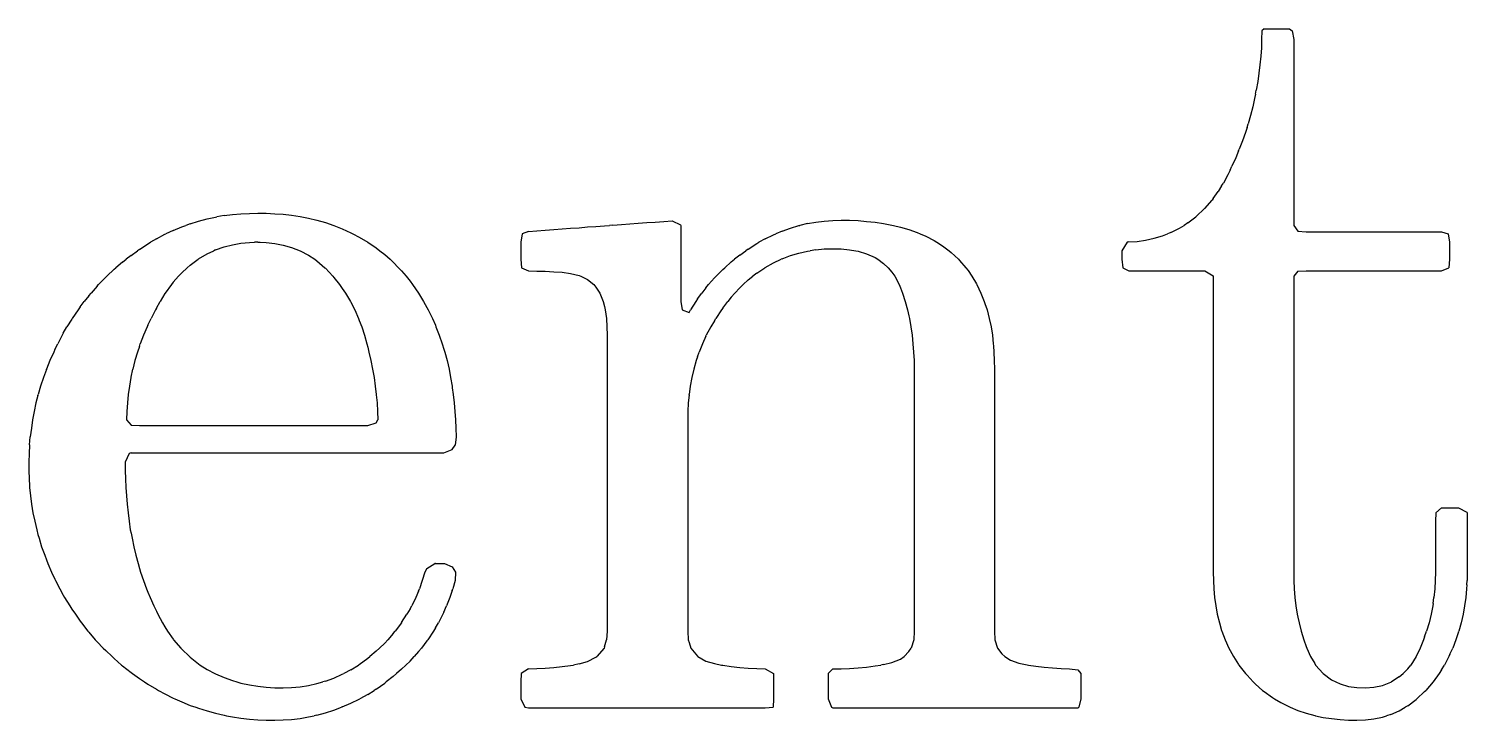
# Model space of a CAD drawing. Extents: x -25.2 to 25.2, y -3.9 to 3.9.
# Drawn here: x -12.79 to 1.52, y -3.93 to 2.94 of the extents above; entities that cross this region are included whole.
import ezdxf

# ---------------------------------------------------------------- set-up
doc = ezdxf.new("R2010")
doc.units = 0
doc.layers.add('Lines', color=7, linetype='Continuous')

msp = doc.modelspace()

# ---------------------------------------------------------------- linework, layer by layer
at = {"layer": 'Lines'}
for p, q in [((-0.526, 2.923), (-0.528, 2.839)), ((-0.504, 2.945), (-0.526, 2.923)), ((-0.504, 2.945), (-0.42, 2.945)), ((-0.42, 2.945), (-0.336, 2.945)), ((-0.336, 2.945), (-0.252, 2.945)), ((-0.252, 2.945), (-0.223, 2.923)), ((-0.223, 2.923), (-0.209, 2.839)), ((-0.53, 2.755), (-0.537, 2.671)), ((-0.528, 2.839), (-0.53, 2.755)), ((-0.209, 2.839), (-0.209, 2.755)), ((-0.209, 2.755), (-0.209, 2.671)), ((-0.544, 2.587), (-0.554, 2.503)), ((-0.537, 2.671), (-0.544, 2.587)), ((-0.209, 2.671), (-0.209, 2.587)), ((-0.209, 2.587), (-0.209, 2.503)), ((-0.554, 2.503), (-0.566, 2.419)), ((-0.209, 2.503), (-0.209, 2.419)), ((-0.588, 2.295), (-0.597, 2.251)), ((-0.588, 2.295), (-0.581, 2.335)), ((-0.566, 2.419), (-0.581, 2.335)), ((-0.209, 2.419), (-0.209, 2.335)), ((-0.209, 2.335), (-0.209, 2.251)), ((-0.616, 2.167), (-0.638, 2.083)), ((-0.597, 2.251), (-0.616, 2.167)), ((-0.209, 2.251), (-0.209, 2.167)), ((-0.209, 2.167), (-0.209, 2.083)), ((-0.638, 2.083), (-0.661, 1.998)), ((-0.209, 2.083), (-0.209, 1.998)), ((-0.689, 1.914), (-0.717, 1.83)), ((-0.673, 1.964), (-0.689, 1.914)), ((-0.673, 1.964), (-0.661, 1.998)), ((-0.209, 1.998), (-0.209, 1.914)), ((-0.209, 1.914), (-0.209, 1.83)), ((-0.757, 1.73), (-0.784, 1.662)), ((-0.757, 1.73), (-0.75, 1.746)), ((-0.717, 1.83), (-0.75, 1.746)), ((-0.209, 1.83), (-0.209, 1.746)), ((-0.209, 1.746), (-0.209, 1.662)), ((-0.841, 1.54), (-0.823, 1.578)), ((-0.784, 1.662), (-0.823, 1.578)), ((-0.209, 1.662), (-0.209, 1.578)), ((-0.209, 1.578), (-0.209, 1.494)), ((-0.862, 1.494), (-0.908, 1.41)), ((-0.841, 1.54), (-0.862, 1.494)), ((-0.209, 1.494), (-0.209, 1.41)), ((-1.009, 1.258), (-0.96, 1.326)), ((-0.925, 1.382), (-0.96, 1.326)), ((-0.925, 1.382), (-0.908, 1.41)), ((-0.209, 1.41), (-0.209, 1.326)), ((-0.209, 1.326), (-0.209, 1.242)), ((-1.177, 1.079), (-1.094, 1.158)), ((-1.093, 1.159), (-1.094, 1.158)), ((-1.093, 1.159), (-1.021, 1.242)), ((-1.009, 1.258), (-1.021, 1.242)), ((-0.209, 1.242), (-0.209, 1.158)), ((-0.209, 1.158), (-0.209, 1.074)), ((-11.181, 1.004), (-11.223, 0.99)), ((-11.181, 1.004), (-11.097, 1.032)), ((-11.097, 1.032), (-11.013, 1.054)), ((-11.013, 1.054), (-10.929, 1.071)), ((-10.929, 1.071), (-10.915, 1.074)), ((-10.844, 1.087), (-10.915, 1.074)), ((-10.844, 1.087), (-10.76, 1.097)), ((-10.76, 1.097), (-10.676, 1.106)), ((-10.676, 1.106), (-10.592, 1.109)), ((-10.592, 1.109), (-10.508, 1.112)), ((-10.508, 1.112), (-10.424, 1.11)), ((-10.424, 1.11), (-10.34, 1.106)), ((-10.34, 1.106), (-10.256, 1.1)), ((-10.256, 1.1), (-10.172, 1.09)), ((-10.172, 1.09), (-10.088, 1.077)), ((-10.088, 1.077), (-10.07, 1.074)), ((-10.07, 1.074), (-10.004, 1.061)), ((-10.004, 1.061), (-9.92, 1.041)), ((-9.92, 1.041), (-9.836, 1.018)), ((-9.836, 1.018), (-9.754, 0.99)), ((-6.893, 0.999), (-6.809, 1.005)), ((-6.809, 1.005), (-6.725, 1.011)), ((-6.725, 1.011), (-6.641, 1.017)), ((-6.641, 1.017), (-6.557, 1.023)), ((-6.557, 1.023), (-6.473, 1.03)), ((-6.473, 1.03), (-6.389, 1.036)), ((-6.389, 1.036), (-6.305, 0.996)), ((-5.044, 1.008), (-5.118, 0.99)), ((-5.044, 1.008), (-4.96, 1.023)), ((-4.96, 1.023), (-4.876, 1.033)), ((-4.876, 1.033), (-4.792, 1.039)), ((-4.792, 1.039), (-4.708, 1.042)), ((-4.708, 1.042), (-4.624, 1.04)), ((-4.624, 1.04), (-4.54, 1.037)), ((-4.54, 1.037), (-4.455, 1.03)), ((-4.455, 1.03), (-4.371, 1.021)), ((-4.371, 1.021), (-4.287, 1.009)), ((-4.287, 1.009), (-4.203, 0.993)), ((-1.261, 1.014), (-1.298, 0.99)), ((-1.261, 1.014), (-1.183, 1.074)), ((-1.177, 1.079), (-1.183, 1.074)), ((-0.209, 1.074), (-0.209, 0.99)), ((-11.517, 0.856), (-11.433, 0.901)), ((-11.433, 0.901), (-11.422, 0.906)), ((-11.349, 0.939), (-11.422, 0.906)), ((-11.349, 0.939), (-11.265, 0.975)), ((-11.265, 0.975), (-11.223, 0.99)), ((-9.754, 0.99), (-9.752, 0.989)), ((-9.752, 0.989), (-9.668, 0.955)), ((-9.668, 0.955), (-9.583, 0.917)), ((-9.583, 0.917), (-9.562, 0.906)), ((-9.562, 0.906), (-9.499, 0.872)), ((-9.499, 0.872), (-9.415, 0.822)), ((-7.881, 0.906), (-7.894, 0.822)), ((-7.818, 0.93), (-7.881, 0.906)), ((-7.818, 0.93), (-7.734, 0.936)), ((-7.734, 0.936), (-7.65, 0.943)), ((-7.65, 0.943), (-7.566, 0.949)), ((-7.566, 0.949), (-7.482, 0.955)), ((-7.482, 0.955), (-7.398, 0.961)), ((-7.398, 0.961), (-7.314, 0.967)), ((-7.314, 0.967), (-7.23, 0.974)), ((-7.23, 0.974), (-7.146, 0.98)), ((-7.146, 0.98), (-7.062, 0.986)), ((-7.062, 0.986), (-7.013, 0.99)), ((-6.977, 0.992), (-7.013, 0.99)), ((-6.977, 0.992), (-6.893, 0.999)), ((-6.305, 0.996), (-6.302, 0.99)), ((-6.302, 0.99), (-6.302, 0.906)), ((-6.302, 0.906), (-6.302, 0.822)), ((-5.464, 0.855), (-5.38, 0.896)), ((-5.38, 0.896), (-5.359, 0.906)), ((-5.296, 0.933), (-5.359, 0.906)), ((-5.296, 0.933), (-5.212, 0.963)), ((-5.212, 0.963), (-5.128, 0.987)), ((-5.128, 0.987), (-5.118, 0.99)), ((-4.203, 0.993), (-4.189, 0.99)), ((-4.189, 0.99), (-4.119, 0.973)), ((-4.119, 0.973), (-4.035, 0.948)), ((-4.035, 0.948), (-3.951, 0.918)), ((-3.951, 0.918), (-3.923, 0.906)), ((-3.923, 0.906), (-3.867, 0.881)), ((-3.867, 0.881), (-3.783, 0.838)), ((-1.681, 0.843), (-1.597, 0.861)), ((-1.597, 0.861), (-1.513, 0.886)), ((-1.513, 0.886), (-1.462, 0.906)), ((-1.429, 0.919), (-1.462, 0.906)), ((-1.429, 0.919), (-1.345, 0.961)), ((-1.345, 0.961), (-1.298, 0.99)), ((-0.209, 0.99), (-0.168, 0.932)), ((-0.168, 0.932), (-0.084, 0.924)), ((-0.084, 0.924), (0, 0.924)), ((0, 0.924), (0.084, 0.924)), ((0.084, 0.924), (0.168, 0.924)), ((0.168, 0.924), (0.252, 0.924)), ((0.252, 0.924), (0.336, 0.924)), ((0.336, 0.924), (0.42, 0.924)), ((0.42, 0.924), (0.504, 0.924)), ((0.504, 0.924), (0.588, 0.924)), ((0.588, 0.924), (0.673, 0.924)), ((0.673, 0.924), (0.757, 0.924)), ((0.757, 0.924), (0.841, 0.924)), ((0.841, 0.924), (0.925, 0.924)), ((0.925, 0.924), (1.009, 0.924)), ((1.009, 0.924), (1.093, 0.924)), ((1.093, 0.924), (1.177, 0.924)), ((1.177, 0.924), (1.261, 0.924)), ((1.261, 0.924), (1.327, 0.906)), ((1.327, 0.906), (1.34, 0.822)), ((-11.769, 0.691), (-11.705, 0.738)), ((-11.685, 0.751), (-11.705, 0.738)), ((-11.685, 0.751), (-11.601, 0.805)), ((-11.601, 0.805), (-11.575, 0.822)), ((-11.517, 0.856), (-11.575, 0.822)), ((-11.013, 0.707), (-10.947, 0.738)), ((-10.929, 0.746), (-10.947, 0.738)), ((-10.929, 0.746), (-10.844, 0.775)), ((-10.844, 0.775), (-10.76, 0.797)), ((-10.76, 0.797), (-10.676, 0.812)), ((-10.676, 0.812), (-10.592, 0.82)), ((-10.592, 0.82), (-10.542, 0.822)), ((-10.508, 0.822), (-10.542, 0.822)), ((-10.508, 0.822), (-10.485, 0.822)), ((-10.485, 0.822), (-10.424, 0.819)), ((-10.424, 0.819), (-10.34, 0.81)), ((-10.34, 0.81), (-10.256, 0.794)), ((-10.256, 0.794), (-10.172, 0.77)), ((-10.172, 0.77), (-10.088, 0.738)), ((-10.088, 0.738), (-10.004, 0.694)), ((-10.088, 0.738), (-10.088, 0.738)), ((-9.415, 0.822), (-9.414, 0.822)), ((-9.414, 0.822), (-9.331, 0.765)), ((-9.331, 0.765), (-9.295, 0.738)), ((-9.295, 0.738), (-9.247, 0.7)), ((-7.894, 0.822), (-7.894, 0.738)), ((-7.894, 0.738), (-7.894, 0.653)), ((-6.302, 0.822), (-6.302, 0.738)), ((-6.302, 0.738), (-6.302, 0.653)), ((-5.716, 0.694), (-5.656, 0.738)), ((-5.632, 0.754), (-5.656, 0.738)), ((-5.632, 0.754), (-5.548, 0.809)), ((-5.548, 0.809), (-5.526, 0.822)), ((-5.464, 0.855), (-5.526, 0.822)), ((-5.128, 0.714), (-5.044, 0.733)), ((-5.044, 0.733), (-5.017, 0.738)), ((-4.96, 0.747), (-5.017, 0.738)), ((-4.96, 0.747), (-4.876, 0.755)), ((-4.876, 0.755), (-4.792, 0.758)), ((-4.792, 0.758), (-4.708, 0.756)), ((-4.708, 0.756), (-4.624, 0.748)), ((-4.624, 0.748), (-4.564, 0.738)), ((-4.564, 0.738), (-4.54, 0.733)), ((-4.54, 0.733), (-4.455, 0.708)), ((-3.783, 0.838), (-3.756, 0.822)), ((-3.756, 0.822), (-3.699, 0.785)), ((-3.699, 0.785), (-3.636, 0.738)), ((-3.636, 0.738), (-3.615, 0.721)), ((-3.615, 0.721), (-3.543, 0.653)), ((-1.864, 0.822), (-1.919, 0.738)), ((-1.919, 0.738), (-1.919, 0.653)), ((-1.849, 0.825), (-1.864, 0.822)), ((-1.849, 0.825), (-1.765, 0.831)), ((-1.765, 0.831), (-1.681, 0.843)), ((1.34, 0.822), (1.34, 0.738)), ((1.34, 0.738), (1.34, 0.653)), ((-11.853, 0.625), (-11.92, 0.569)), ((-11.853, 0.625), (-11.818, 0.653)), ((-11.769, 0.691), (-11.818, 0.653)), ((-11.181, 0.595), (-11.211, 0.569)), ((-11.181, 0.595), (-11.102, 0.653)), ((-11.097, 0.657), (-11.102, 0.653)), ((-11.097, 0.657), (-11.013, 0.707)), ((-10.004, 0.694), (-9.943, 0.653)), ((-9.943, 0.653), (-9.92, 0.637)), ((-9.92, 0.637), (-9.841, 0.569)), ((-9.247, 0.7), (-9.194, 0.653)), ((-9.194, 0.653), (-9.163, 0.624)), ((-9.163, 0.624), (-9.108, 0.569)), ((-7.894, 0.653), (-7.885, 0.569)), ((-6.302, 0.653), (-6.302, 0.569)), ((-5.801, 0.626), (-5.865, 0.569)), ((-5.801, 0.626), (-5.768, 0.653)), ((-5.716, 0.694), (-5.768, 0.653)), ((-5.464, 0.571), (-5.38, 0.618)), ((-5.38, 0.618), (-5.306, 0.653)), ((-5.296, 0.658), (-5.306, 0.653)), ((-5.296, 0.658), (-5.212, 0.689)), ((-5.212, 0.689), (-5.128, 0.714)), ((-4.455, 0.708), (-4.371, 0.67)), ((-4.371, 0.67), (-4.345, 0.653)), ((-4.345, 0.653), (-4.287, 0.612)), ((-4.287, 0.612), (-4.242, 0.569)), ((-3.543, 0.653), (-3.531, 0.641)), ((-3.531, 0.641), (-3.468, 0.569)), ((-1.919, 0.653), (-1.906, 0.569)), ((1.34, 0.653), (1.333, 0.569)), ((-12.021, 0.474), (-12.091, 0.401)), ((-12.021, 0.474), (-12.01, 0.485)), ((-11.937, 0.554), (-12.01, 0.485)), ((-11.937, 0.554), (-11.92, 0.569)), ((-11.349, 0.425), (-11.297, 0.485)), ((-11.265, 0.519), (-11.297, 0.485)), ((-11.265, 0.519), (-11.211, 0.569)), ((-9.841, 0.569), (-9.836, 0.564)), ((-9.836, 0.564), (-9.763, 0.485)), ((-9.763, 0.485), (-9.752, 0.472)), ((-9.752, 0.472), (-9.696, 0.401)), ((-9.108, 0.569), (-9.079, 0.537)), ((-9.079, 0.537), (-9.034, 0.485)), ((-9.034, 0.485), (-8.995, 0.435)), ((-8.995, 0.435), (-8.97, 0.401)), ((-7.885, 0.569), (-7.818, 0.537)), ((-7.818, 0.537), (-7.734, 0.535)), ((-7.734, 0.535), (-7.65, 0.533)), ((-7.65, 0.533), (-7.566, 0.529)), ((-7.566, 0.529), (-7.482, 0.523)), ((-7.482, 0.523), (-7.398, 0.512)), ((-7.398, 0.512), (-7.314, 0.492)), ((-7.314, 0.492), (-7.298, 0.485)), ((-7.298, 0.485), (-7.23, 0.451)), ((-7.23, 0.451), (-7.169, 0.401)), ((-6.302, 0.569), (-6.302, 0.485)), ((-6.302, 0.485), (-6.302, 0.401)), ((-5.969, 0.467), (-6.027, 0.401)), ((-5.969, 0.467), (-5.951, 0.485)), ((-5.885, 0.551), (-5.951, 0.485)), ((-5.885, 0.551), (-5.865, 0.569)), ((-5.632, 0.447), (-5.682, 0.401)), ((-5.632, 0.447), (-5.586, 0.485)), ((-5.548, 0.514), (-5.586, 0.485)), ((-5.548, 0.514), (-5.466, 0.569)), ((-5.464, 0.571), (-5.466, 0.569)), ((-4.242, 0.569), (-4.203, 0.523)), ((-4.203, 0.523), (-4.176, 0.485)), ((-4.176, 0.485), (-4.133, 0.401)), ((-3.468, 0.569), (-3.447, 0.54)), ((-3.447, 0.54), (-3.408, 0.485)), ((-3.408, 0.485), (-3.363, 0.408)), ((-1.906, 0.569), (-1.849, 0.539)), ((-1.849, 0.539), (-1.765, 0.539)), ((-1.765, 0.539), (-1.681, 0.539)), ((-1.681, 0.539), (-1.597, 0.539)), ((-1.597, 0.539), (-1.513, 0.539)), ((-1.513, 0.539), (-1.429, 0.539)), ((-1.429, 0.539), (-1.345, 0.539)), ((-1.345, 0.539), (-1.261, 0.539)), ((-1.261, 0.539), (-1.177, 0.539)), ((-1.177, 0.539), (-1.093, 0.539)), ((-1.093, 0.539), (-1.009, 0.489)), ((-1.009, 0.489), (-1.008, 0.485)), ((-1.008, 0.485), (-1.008, 0.401)), ((-0.168, 0.533), (-0.209, 0.485)), ((-0.209, 0.485), (-0.209, 0.401)), ((-0.168, 0.533), (-0.084, 0.539)), ((-0.084, 0.539), (0, 0.539)), ((0, 0.539), (0.084, 0.539)), ((0.084, 0.539), (0.168, 0.539)), ((0.168, 0.539), (0.252, 0.539)), ((0.252, 0.539), (0.336, 0.539)), ((0.336, 0.539), (0.42, 0.539)), ((0.42, 0.539), (0.504, 0.539)), ((0.504, 0.539), (0.588, 0.539)), ((0.588, 0.539), (0.673, 0.539)), ((0.673, 0.539), (0.757, 0.539)), ((0.757, 0.539), (0.841, 0.539)), ((0.841, 0.539), (0.925, 0.539)), ((0.925, 0.539), (1.009, 0.539)), ((1.009, 0.539), (1.093, 0.539)), ((1.093, 0.539), (1.177, 0.539)), ((1.177, 0.539), (1.261, 0.539)), ((1.261, 0.539), (1.333, 0.569)), ((-12.19, 0.289), (-12.235, 0.233)), ((-12.19, 0.289), (-12.166, 0.317)), ((-12.105, 0.386), (-12.166, 0.317)), ((-12.105, 0.386), (-12.091, 0.401)), ((-11.433, 0.311), (-11.48, 0.233)), ((-11.433, 0.311), (-11.429, 0.317)), ((-11.368, 0.401), (-11.429, 0.317)), ((-11.349, 0.425), (-11.368, 0.401)), ((-9.696, 0.401), (-9.668, 0.361)), ((-9.668, 0.361), (-9.638, 0.317)), ((-9.638, 0.317), (-9.588, 0.233)), ((-8.97, 0.401), (-8.911, 0.317)), ((-8.911, 0.317), (-8.911, 0.317)), ((-8.911, 0.317), (-8.86, 0.233)), ((-7.169, 0.401), (-7.146, 0.374)), ((-7.146, 0.374), (-7.107, 0.317)), ((-7.107, 0.317), (-7.073, 0.233)), ((-6.302, 0.401), (-6.302, 0.317)), ((-6.302, 0.317), (-6.301, 0.233)), ((-6.137, 0.258), (-6.094, 0.317)), ((-6.053, 0.37), (-6.094, 0.317)), ((-6.053, 0.37), (-6.027, 0.401)), ((-5.801, 0.275), (-5.764, 0.317)), ((-5.716, 0.368), (-5.764, 0.317)), ((-5.716, 0.368), (-5.682, 0.401)), ((-4.133, 0.401), (-4.119, 0.369)), ((-4.119, 0.369), (-4.099, 0.317)), ((-4.099, 0.317), (-4.071, 0.233)), ((-3.363, 0.408), (-3.359, 0.401)), ((-3.359, 0.401), (-3.318, 0.317)), ((-3.318, 0.317), (-3.285, 0.233)), ((-1.008, 0.401), (-1.008, 0.317)), ((-1.008, 0.317), (-1.008, 0.233)), ((-0.209, 0.401), (-0.209, 0.317)), ((-0.209, 0.317), (-0.209, 0.233)), ((-12.296, 0.149), (-12.354, 0.065)), ((-12.274, 0.181), (-12.296, 0.149)), ((-12.274, 0.181), (-12.235, 0.233)), ((-11.527, 0.149), (-11.57, 0.065)), ((-11.517, 0.167), (-11.527, 0.149)), ((-11.517, 0.167), (-11.48, 0.233)), ((-9.588, 0.233), (-9.583, 0.225)), ((-9.583, 0.225), (-9.545, 0.149)), ((-9.545, 0.149), (-9.507, 0.065)), ((-8.86, 0.233), (-8.827, 0.173)), ((-8.827, 0.173), (-8.814, 0.149)), ((-8.814, 0.149), (-8.773, 0.065)), ((-7.073, 0.233), (-7.062, 0.184)), ((-7.062, 0.184), (-7.054, 0.149)), ((-7.054, 0.149), (-7.043, 0.065)), ((-6.301, 0.233), (-6.29, 0.149)), ((-6.29, 0.149), (-6.221, 0.125)), ((-6.221, 0.125), (-6.207, 0.149)), ((-6.154, 0.233), (-6.207, 0.149)), ((-6.137, 0.258), (-6.154, 0.233)), ((-5.898, 0.149), (-5.954, 0.065)), ((-5.885, 0.167), (-5.898, 0.149)), ((-5.885, 0.167), (-5.835, 0.233)), ((-5.801, 0.275), (-5.835, 0.233)), ((-4.071, 0.233), (-4.048, 0.149)), ((-4.048, 0.149), (-4.035, 0.089)), ((-3.285, 0.233), (-3.279, 0.213)), ((-3.279, 0.213), (-3.258, 0.149)), ((-3.258, 0.149), (-3.236, 0.065)), ((-1.008, 0.233), (-1.008, 0.149)), ((-1.008, 0.149), (-1.008, 0.065)), ((-0.209, 0.233), (-0.209, 0.149)), ((-0.209, 0.149), (-0.209, 0.065)), ((-12.358, 0.058), (-12.406, -0.019)), ((-12.358, 0.058), (-12.354, 0.065)), ((-11.601, -0.002), (-11.57, 0.065)), ((-9.507, 0.065), (-9.499, 0.044)), ((-9.499, 0.044), (-9.475, -0.019)), ((-8.773, 0.065), (-8.743, -0.004)), ((-7.043, 0.065), (-7.038, -0.019)), ((-5.969, 0.042), (-6.004, -0.019)), ((-5.969, 0.042), (-5.954, 0.065)), ((-4.035, 0.089), (-4.03, 0.065)), ((-4.03, 0.065), (-4.015, -0.019)), ((-3.236, 0.065), (-3.218, -0.019)), ((-1.008, 0.065), (-1.008, -0.019)), ((-0.209, 0.065), (-0.209, -0.019)), ((-12.453, -0.103), (-12.498, -0.187)), ((-12.442, -0.082), (-12.453, -0.103)), ((-12.442, -0.082), (-12.406, -0.019)), ((-11.644, -0.103), (-11.677, -0.187)), ((-11.609, -0.019), (-11.644, -0.103)), ((-11.601, -0.002), (-11.609, -0.019)), ((-9.475, -0.019), (-9.447, -0.103)), ((-9.447, -0.103), (-9.424, -0.187)), ((-8.743, -0.004), (-8.737, -0.019)), ((-8.737, -0.019), (-8.704, -0.103)), ((-8.704, -0.103), (-8.675, -0.187)), ((-7.038, -0.019), (-7.036, -0.103)), ((-7.036, -0.103), (-7.036, -0.187)), ((-6.053, -0.112), (-6.087, -0.187)), ((-6.053, -0.112), (-6.049, -0.103)), ((-6.004, -0.019), (-6.049, -0.103)), ((-4.015, -0.019), (-4.003, -0.103)), ((-4.003, -0.103), (-3.994, -0.187)), ((-3.218, -0.019), (-3.205, -0.103)), ((-3.205, -0.103), (-3.196, -0.187)), ((-1.008, -0.019), (-1.008, -0.103)), ((-1.008, -0.103), (-1.008, -0.187)), ((-0.209, -0.019), (-0.209, -0.103)), ((-0.209, -0.103), (-0.209, -0.187)), ((-12.538, -0.271), (-12.575, -0.355)), ((-12.526, -0.246), (-12.538, -0.271)), ((-12.526, -0.246), (-12.498, -0.187)), ((-11.704, -0.271), (-11.73, -0.355)), ((-11.685, -0.213), (-11.704, -0.271)), ((-11.685, -0.213), (-11.677, -0.187)), ((-9.424, -0.187), (-9.415, -0.222)), ((-9.415, -0.222), (-9.404, -0.271)), ((-9.404, -0.271), (-9.383, -0.355)), ((-8.675, -0.187), (-8.659, -0.241)), ((-8.659, -0.241), (-8.65, -0.271)), ((-8.65, -0.271), (-8.627, -0.355)), ((-7.036, -0.187), (-7.036, -0.271)), ((-7.036, -0.271), (-7.036, -0.355)), ((-6.137, -0.316), (-6.121, -0.271)), ((-6.087, -0.187), (-6.121, -0.271)), ((-3.994, -0.187), (-3.988, -0.271)), ((-3.988, -0.271), (-3.984, -0.355)), ((-3.196, -0.187), (-3.194, -0.209)), ((-3.194, -0.209), (-3.189, -0.271)), ((-3.189, -0.271), (-3.186, -0.355)), ((-1.008, -0.187), (-1.008, -0.271)), ((-1.008, -0.271), (-1.008, -0.355)), ((-0.209, -0.187), (-0.209, -0.271)), ((-0.209, -0.271), (-0.209, -0.355)), ((-12.575, -0.355), (-12.609, -0.439)), ((-11.73, -0.355), (-11.751, -0.439)), ((-9.383, -0.355), (-9.368, -0.439)), ((-8.627, -0.355), (-8.607, -0.439)), ((-7.036, -0.355), (-7.036, -0.439)), ((-6.15, -0.355), (-6.174, -0.439)), ((-6.137, -0.316), (-6.15, -0.355)), ((-3.984, -0.355), (-3.982, -0.439)), ((-3.186, -0.355), (-3.183, -0.439)), ((-1.008, -0.355), (-1.008, -0.439)), ((-0.209, -0.355), (-0.209, -0.439)), ((-12.639, -0.523), (-12.668, -0.608)), ((-12.61, -0.442), (-12.639, -0.523)), ((-12.61, -0.442), (-12.609, -0.439)), ((-11.77, -0.523), (-11.784, -0.608)), ((-11.769, -0.519), (-11.77, -0.523)), ((-11.769, -0.519), (-11.751, -0.439)), ((-9.368, -0.439), (-9.353, -0.523)), ((-9.353, -0.523), (-9.34, -0.608)), ((-8.607, -0.439), (-8.592, -0.523)), ((-8.592, -0.523), (-8.577, -0.608)), ((-7.036, -0.439), (-7.036, -0.523)), ((-7.036, -0.523), (-7.036, -0.608)), ((-6.194, -0.523), (-6.209, -0.608)), ((-6.174, -0.439), (-6.194, -0.523)), ((-3.982, -0.439), (-3.982, -0.523)), ((-3.982, -0.523), (-3.982, -0.608)), ((-3.183, -0.439), (-3.183, -0.523)), ((-3.183, -0.523), (-3.183, -0.608)), ((-1.008, -0.439), (-1.008, -0.523)), ((-1.008, -0.523), (-1.008, -0.608)), ((-0.209, -0.439), (-0.209, -0.523)), ((-0.209, -0.523), (-0.209, -0.608)), ((-12.694, -0.701), (-12.714, -0.776)), ((-12.694, -0.701), (-12.691, -0.692)), ((-12.668, -0.608), (-12.691, -0.692)), ((-11.797, -0.692), (-11.805, -0.776)), ((-11.784, -0.608), (-11.797, -0.692)), ((-9.34, -0.608), (-9.332, -0.692)), ((-9.332, -0.692), (-9.331, -0.696)), ((-9.331, -0.696), (-9.323, -0.776)), ((-8.577, -0.608), (-8.575, -0.624)), ((-8.575, -0.624), (-8.565, -0.692)), ((-8.565, -0.692), (-8.556, -0.776)), ((-7.036, -0.608), (-7.036, -0.692)), ((-7.036, -0.692), (-7.036, -0.776)), ((-6.221, -0.697), (-6.228, -0.776)), ((-6.221, -0.697), (-6.22, -0.692)), ((-6.209, -0.608), (-6.22, -0.692)), ((-3.982, -0.608), (-3.982, -0.692)), ((-3.982, -0.692), (-3.982, -0.776)), ((-3.183, -0.608), (-3.183, -0.692)), ((-3.183, -0.692), (-3.183, -0.776)), ((-1.008, -0.608), (-1.008, -0.692)), ((-1.008, -0.692), (-1.008, -0.776)), ((-0.209, -0.608), (-0.209, -0.692)), ((-0.209, -0.692), (-0.209, -0.776)), ((-12.714, -0.776), (-12.731, -0.86)), ((-11.805, -0.776), (-11.812, -0.86)), ((-9.323, -0.776), (-9.319, -0.86)), ((-8.556, -0.776), (-8.548, -0.86)), ((-7.036, -0.776), (-7.036, -0.86)), ((-6.228, -0.776), (-6.232, -0.86)), ((-3.982, -0.776), (-3.982, -0.86)), ((-3.183, -0.776), (-3.183, -0.86)), ((-1.008, -0.776), (-1.008, -0.86)), ((-0.209, -0.776), (-0.209, -0.86)), ((-12.748, -0.944), (-12.76, -1.028)), ((-12.731, -0.86), (-12.748, -0.944)), ((-11.812, -0.86), (-11.815, -0.944)), ((-11.815, -0.944), (-11.769, -0.996)), ((-11.769, -0.996), (-11.685, -0.999)), ((-11.685, -0.999), (-11.601, -0.999)), ((-11.601, -0.999), (-11.517, -0.999)), ((-11.517, -0.999), (-11.433, -0.999)), ((-11.433, -0.999), (-11.349, -0.999)), ((-11.349, -0.999), (-11.265, -0.999)), ((-11.265, -0.999), (-11.181, -0.999)), ((-11.181, -0.999), (-11.097, -0.999)), ((-11.097, -0.999), (-11.013, -0.999)), ((-11.013, -0.999), (-10.929, -0.999)), ((-10.929, -0.999), (-10.844, -0.999)), ((-10.844, -0.999), (-10.76, -0.999)), ((-10.76, -0.999), (-10.676, -0.999)), ((-10.676, -0.999), (-10.592, -0.999)), ((-10.592, -0.999), (-10.508, -0.999)), ((-10.508, -0.999), (-10.424, -0.999)), ((-10.424, -0.999), (-10.34, -0.999)), ((-10.34, -0.999), (-10.256, -0.999)), ((-10.256, -0.999), (-10.172, -0.999)), ((-10.172, -0.999), (-10.088, -0.999)), ((-10.088, -0.999), (-10.004, -0.999)), ((-10.004, -0.999), (-9.92, -0.999)), ((-9.92, -0.999), (-9.836, -0.999)), ((-9.836, -0.999), (-9.752, -0.999)), ((-9.752, -0.999), (-9.668, -0.999)), ((-9.668, -0.999), (-9.583, -0.999)), ((-9.583, -0.999), (-9.499, -0.999)), ((-9.499, -0.999), (-9.415, -0.999)), ((-9.415, -0.999), (-9.331, -0.973)), ((-9.331, -0.973), (-9.316, -0.944)), ((-9.319, -0.86), (-9.316, -0.944)), ((-8.548, -0.86), (-8.543, -0.944)), ((-8.543, -0.944), (-8.54, -1.028)), ((-7.036, -0.86), (-7.036, -0.944)), ((-7.036, -0.944), (-7.036, -1.028)), ((-6.232, -0.86), (-6.233, -0.944)), ((-6.233, -0.944), (-6.233, -1.028)), ((-3.982, -0.86), (-3.982, -0.944)), ((-3.982, -0.944), (-3.982, -1.028)), ((-3.183, -0.86), (-3.183, -0.944)), ((-3.183, -0.944), (-3.183, -1.028)), ((-1.008, -0.86), (-1.008, -0.944)), ((-1.008, -0.944), (-1.008, -1.028)), ((-0.209, -0.86), (-0.209, -0.944)), ((-0.209, -0.944), (-0.209, -1.028)), ((-12.778, -1.194), (-12.771, -1.112)), ((-12.76, -1.028), (-12.771, -1.112)), ((-8.537, -1.112), (-8.546, -1.196)), ((-8.54, -1.028), (-8.537, -1.112)), ((-7.036, -1.028), (-7.036, -1.112)), ((-7.036, -1.112), (-7.036, -1.196)), ((-6.233, -1.028), (-6.233, -1.112)), ((-6.233, -1.112), (-6.233, -1.196)), ((-3.982, -1.028), (-3.982, -1.112)), ((-3.982, -1.112), (-3.982, -1.196)), ((-3.183, -1.028), (-3.183, -1.112)), ((-3.183, -1.112), (-3.183, -1.196)), ((-1.008, -1.028), (-1.008, -1.112)), ((-1.008, -1.112), (-1.008, -1.196)), ((-0.209, -1.028), (-0.209, -1.112)), ((-0.209, -1.112), (-0.209, -1.196)), ((-12.783, -1.28), (-12.786, -1.364)), ((-12.778, -1.196), (-12.783, -1.28)), ((-12.778, -1.194), (-12.778, -1.196)), ((-11.788, -1.28), (-11.827, -1.364)), ((-11.769, -1.273), (-11.788, -1.28)), ((-11.769, -1.273), (-11.685, -1.273)), ((-11.685, -1.273), (-11.601, -1.273)), ((-11.601, -1.273), (-11.517, -1.273)), ((-11.517, -1.273), (-11.433, -1.273)), ((-11.433, -1.273), (-11.349, -1.273)), ((-11.349, -1.273), (-11.265, -1.273)), ((-11.265, -1.273), (-11.181, -1.273)), ((-11.181, -1.273), (-11.097, -1.273)), ((-11.097, -1.273), (-11.013, -1.273)), ((-11.013, -1.273), (-10.929, -1.273)), ((-10.929, -1.273), (-10.844, -1.273)), ((-10.844, -1.273), (-10.76, -1.273)), ((-10.76, -1.273), (-10.676, -1.273)), ((-10.676, -1.273), (-10.592, -1.273)), ((-10.592, -1.273), (-10.508, -1.273)), ((-10.508, -1.273), (-10.424, -1.273)), ((-10.424, -1.273), (-10.34, -1.273)), ((-10.34, -1.273), (-10.256, -1.273)), ((-10.256, -1.273), (-10.172, -1.273)), ((-10.172, -1.273), (-10.088, -1.273)), ((-10.088, -1.273), (-10.004, -1.273)), ((-10.004, -1.273), (-9.92, -1.273)), ((-9.92, -1.273), (-9.836, -1.273)), ((-9.836, -1.273), (-9.752, -1.273)), ((-9.752, -1.273), (-9.668, -1.273)), ((-9.668, -1.273), (-9.583, -1.273)), ((-9.583, -1.273), (-9.499, -1.273)), ((-9.499, -1.273), (-9.415, -1.273)), ((-9.415, -1.273), (-9.331, -1.273)), ((-9.331, -1.273), (-9.247, -1.273)), ((-9.247, -1.273), (-9.163, -1.273)), ((-9.163, -1.273), (-9.079, -1.273)), ((-9.079, -1.273), (-8.995, -1.273)), ((-8.995, -1.273), (-8.911, -1.273)), ((-8.911, -1.273), (-8.827, -1.273)), ((-8.827, -1.273), (-8.743, -1.273)), ((-8.743, -1.273), (-8.659, -1.273)), ((-8.659, -1.273), (-8.575, -1.239)), ((-8.575, -1.239), (-8.546, -1.196)), ((-7.036, -1.196), (-7.036, -1.28)), ((-7.036, -1.28), (-7.036, -1.364)), ((-6.233, -1.196), (-6.233, -1.28)), ((-6.233, -1.28), (-6.233, -1.364)), ((-3.982, -1.196), (-3.982, -1.28)), ((-3.982, -1.28), (-3.982, -1.364)), ((-3.183, -1.196), (-3.183, -1.28)), ((-3.183, -1.28), (-3.183, -1.364)), ((-1.008, -1.196), (-1.008, -1.28)), ((-1.008, -1.28), (-1.008, -1.364)), ((-0.209, -1.196), (-0.209, -1.28)), ((-0.209, -1.28), (-0.209, -1.364)), ((-12.786, -1.364), (-12.785, -1.448)), ((-11.827, -1.364), (-11.826, -1.448)), ((-7.036, -1.364), (-7.036, -1.448)), ((-6.233, -1.364), (-6.233, -1.448)), ((-3.982, -1.364), (-3.982, -1.448)), ((-3.183, -1.364), (-3.183, -1.448)), ((-1.008, -1.364), (-1.008, -1.448)), ((-0.209, -1.364), (-0.209, -1.448)), ((-12.785, -1.448), (-12.783, -1.532)), ((-12.783, -1.532), (-12.778, -1.6)), ((-11.826, -1.448), (-11.824, -1.532)), ((-11.824, -1.532), (-11.822, -1.616)), ((-7.036, -1.448), (-7.036, -1.532)), ((-7.036, -1.532), (-7.036, -1.616)), ((-6.233, -1.448), (-6.233, -1.532)), ((-6.233, -1.532), (-6.233, -1.616)), ((-3.982, -1.448), (-3.982, -1.532)), ((-3.982, -1.532), (-3.982, -1.616)), ((-3.183, -1.448), (-3.183, -1.532)), ((-3.183, -1.532), (-3.183, -1.616)), ((-1.008, -1.448), (-1.008, -1.532)), ((-1.008, -1.532), (-1.008, -1.616)), ((-0.209, -1.448), (-0.209, -1.532)), ((-0.209, -1.532), (-0.209, -1.616)), ((-12.778, -1.6), (-12.777, -1.616)), ((-12.777, -1.616), (-12.769, -1.7)), ((-12.769, -1.7), (-12.757, -1.784)), ((-11.822, -1.616), (-11.815, -1.7)), ((-11.815, -1.7), (-11.808, -1.784)), ((-7.036, -1.616), (-7.036, -1.7)), ((-7.036, -1.7), (-7.036, -1.784)), ((-6.233, -1.616), (-6.233, -1.7)), ((-6.233, -1.7), (-6.233, -1.784)), ((-3.982, -1.616), (-3.982, -1.7)), ((-3.982, -1.7), (-3.982, -1.784)), ((-3.183, -1.616), (-3.183, -1.7)), ((-3.183, -1.7), (-3.183, -1.784)), ((-1.008, -1.616), (-1.008, -1.7)), ((-1.008, -1.7), (-1.008, -1.784)), ((-0.209, -1.616), (-0.209, -1.7)), ((-0.209, -1.7), (-0.209, -1.784)), ((-12.757, -1.784), (-12.744, -1.869)), ((-11.808, -1.784), (-11.799, -1.869)), ((-7.036, -1.784), (-7.036, -1.869)), ((-6.233, -1.784), (-6.233, -1.869)), ((-3.982, -1.784), (-3.982, -1.869)), ((-3.183, -1.784), (-3.183, -1.869)), ((-1.008, -1.784), (-1.008, -1.869)), ((-0.209, -1.784), (-0.209, -1.869)), ((1.261, -1.819), (1.204, -1.869)), ((1.261, -1.819), (1.345, -1.819)), ((1.345, -1.819), (1.429, -1.819)), ((1.429, -1.819), (1.513, -1.861)), ((-12.744, -1.869), (-12.726, -1.953)), ((-12.726, -1.953), (-12.707, -2.037)), ((-11.799, -1.869), (-11.788, -1.953)), ((-11.788, -1.953), (-11.776, -2.037)), ((-7.036, -1.869), (-7.036, -1.953)), ((-7.036, -1.953), (-7.036, -2.037)), ((-6.233, -1.869), (-6.233, -1.953)), ((-6.233, -1.953), (-6.233, -2.037)), ((-3.982, -1.869), (-3.982, -1.953)), ((-3.982, -1.953), (-3.982, -2.037)), ((-3.183, -1.869), (-3.183, -1.953)), ((-3.183, -1.953), (-3.183, -2.037)), ((-1.008, -1.869), (-1.008, -1.953)), ((-1.008, -1.953), (-1.008, -2.037)), ((-0.209, -1.869), (-0.209, -1.953)), ((-0.209, -1.953), (-0.209, -2.037)), ((1.204, -1.869), (1.2, -1.953)), ((1.2, -1.953), (1.2, -2.037)), ((1.513, -1.861), (1.517, -1.869)), ((1.517, -1.869), (1.517, -1.953)), ((1.517, -1.953), (1.517, -2.037)), ((-12.707, -2.037), (-12.694, -2.083)), ((-12.694, -2.083), (-12.683, -2.121)), ((-12.683, -2.121), (-12.658, -2.205)), ((-11.776, -2.037), (-11.769, -2.071)), ((-11.769, -2.071), (-11.759, -2.121)), ((-11.759, -2.121), (-11.742, -2.205)), ((-7.036, -2.037), (-7.036, -2.121)), ((-7.036, -2.121), (-7.036, -2.205)), ((-6.233, -2.037), (-6.233, -2.121)), ((-6.233, -2.121), (-6.233, -2.205)), ((-3.982, -2.037), (-3.982, -2.121)), ((-3.982, -2.121), (-3.982, -2.205)), ((-3.183, -2.037), (-3.183, -2.121)), ((-3.183, -2.121), (-3.183, -2.205)), ((-1.008, -2.037), (-1.008, -2.121)), ((-1.008, -2.121), (-1.008, -2.205)), ((-0.209, -2.037), (-0.209, -2.121)), ((-0.209, -2.121), (-0.209, -2.205)), ((1.2, -2.037), (1.2, -2.121)), ((1.2, -2.121), (1.2, -2.205)), ((1.517, -2.037), (1.517, -2.121)), ((1.517, -2.121), (1.517, -2.205)), ((-12.658, -2.205), (-12.627, -2.289)), ((-11.742, -2.205), (-11.722, -2.289)), ((-7.036, -2.205), (-7.036, -2.289)), ((-6.233, -2.205), (-6.233, -2.289)), ((-3.982, -2.205), (-3.982, -2.289)), ((-3.183, -2.205), (-3.183, -2.289)), ((-1.008, -2.205), (-1.008, -2.289)), ((-0.209, -2.205), (-0.209, -2.289)), ((1.2, -2.205), (1.2, -2.289)), ((1.517, -2.205), (1.517, -2.289)), ((-12.627, -2.289), (-12.61, -2.335)), ((-12.61, -2.335), (-12.595, -2.373)), ((-12.595, -2.373), (-12.559, -2.457)), ((-11.722, -2.289), (-11.699, -2.373)), ((-11.699, -2.373), (-11.685, -2.421)), ((-11.685, -2.421), (-11.674, -2.457)), ((-8.827, -2.422), (-8.849, -2.457)), ((-8.827, -2.422), (-8.747, -2.373)), ((-8.743, -2.371), (-8.747, -2.373)), ((-8.743, -2.371), (-8.659, -2.371)), ((-8.659, -2.371), (-8.652, -2.373)), ((-8.652, -2.373), (-8.575, -2.404)), ((-8.575, -2.404), (-8.542, -2.457)), ((-7.036, -2.289), (-7.036, -2.373)), ((-7.036, -2.373), (-7.036, -2.457)), ((-6.233, -2.289), (-6.233, -2.373)), ((-6.233, -2.373), (-6.233, -2.457)), ((-3.982, -2.289), (-3.982, -2.373)), ((-3.982, -2.373), (-3.982, -2.457)), ((-3.183, -2.289), (-3.183, -2.373)), ((-3.183, -2.373), (-3.183, -2.457)), ((-1.008, -2.289), (-1.008, -2.373)), ((-1.008, -2.373), (-1.008, -2.457)), ((-0.209, -2.289), (-0.209, -2.373)), ((-0.209, -2.373), (-0.209, -2.457)), ((1.2, -2.289), (1.2, -2.373)), ((1.2, -2.373), (1.2, -2.457)), ((1.517, -2.289), (1.517, -2.373)), ((1.517, -2.373), (1.517, -2.457)), ((-12.559, -2.457), (-12.526, -2.527)), ((-12.526, -2.527), (-12.519, -2.541)), ((-12.519, -2.541), (-12.476, -2.625)), ((-11.674, -2.457), (-11.646, -2.541)), ((-11.646, -2.541), (-11.615, -2.625)), ((-8.874, -2.541), (-8.902, -2.625)), ((-8.849, -2.457), (-8.874, -2.541)), ((-8.545, -2.541), (-8.57, -2.625)), ((-8.542, -2.457), (-8.545, -2.541)), ((-7.036, -2.457), (-7.036, -2.541)), ((-7.036, -2.541), (-7.036, -2.625)), ((-6.233, -2.457), (-6.233, -2.541)), ((-6.233, -2.541), (-6.233, -2.625)), ((-3.982, -2.457), (-3.982, -2.541)), ((-3.982, -2.541), (-3.982, -2.625)), ((-3.183, -2.457), (-3.183, -2.541)), ((-3.183, -2.541), (-3.183, -2.625)), ((-1.008, -2.457), (-1.007, -2.541)), ((-1.007, -2.541), (-1.003, -2.625)), ((-0.209, -2.457), (-0.207, -2.541)), ((-0.207, -2.541), (-0.204, -2.625)), ((1.199, -2.541), (1.194, -2.625)), ((1.2, -2.457), (1.199, -2.541)), ((1.513, -2.585), (1.515, -2.541)), ((1.517, -2.457), (1.515, -2.541)), ((-12.476, -2.625), (-12.442, -2.687)), ((-12.442, -2.687), (-12.429, -2.709)), ((-12.429, -2.709), (-12.378, -2.793)), ((-11.615, -2.625), (-11.601, -2.659)), ((-11.601, -2.659), (-11.58, -2.709)), ((-11.58, -2.709), (-11.543, -2.793)), ((-8.937, -2.709), (-8.978, -2.793)), ((-8.911, -2.647), (-8.937, -2.709)), ((-8.911, -2.647), (-8.902, -2.625)), ((-8.598, -2.709), (-8.631, -2.793)), ((-8.575, -2.64), (-8.598, -2.709)), ((-8.575, -2.64), (-8.57, -2.625)), ((-7.036, -2.625), (-7.036, -2.709)), ((-7.036, -2.709), (-7.036, -2.793)), ((-6.233, -2.625), (-6.233, -2.709)), ((-6.233, -2.709), (-6.233, -2.793)), ((-3.982, -2.625), (-3.982, -2.709)), ((-3.982, -2.709), (-3.982, -2.793)), ((-3.183, -2.625), (-3.183, -2.709)), ((-3.183, -2.709), (-3.183, -2.793)), ((-1.003, -2.625), (-0.996, -2.709)), ((-0.996, -2.709), (-0.984, -2.793)), ((-0.204, -2.625), (-0.197, -2.709)), ((-0.197, -2.709), (-0.187, -2.793)), ((1.177, -2.769), (1.185, -2.709)), ((1.194, -2.625), (1.185, -2.709)), ((1.503, -2.709), (1.491, -2.793)), ((1.511, -2.625), (1.503, -2.709)), ((1.513, -2.585), (1.511, -2.625)), ((-12.378, -2.793), (-12.358, -2.825)), ((-12.358, -2.825), (-12.322, -2.877)), ((-11.543, -2.793), (-11.517, -2.845)), ((-11.517, -2.845), (-11.501, -2.877)), ((-8.995, -2.824), (-9.026, -2.877)), ((-8.995, -2.824), (-8.978, -2.793)), ((-8.659, -2.855), (-8.669, -2.877)), ((-8.659, -2.855), (-8.631, -2.793)), ((-7.036, -2.793), (-7.036, -2.877)), ((-6.233, -2.793), (-6.233, -2.877)), ((-3.982, -2.793), (-3.982, -2.877)), ((-3.183, -2.793), (-3.183, -2.877)), ((-0.984, -2.793), (-0.969, -2.877)), ((-0.187, -2.793), (-0.174, -2.877)), ((1.173, -2.793), (1.158, -2.877)), ((1.177, -2.769), (1.173, -2.793)), ((1.491, -2.793), (1.475, -2.877)), ((-12.322, -2.877), (-12.274, -2.946)), ((-12.274, -2.946), (-12.262, -2.961)), ((-12.262, -2.961), (-12.197, -3.045)), ((-11.501, -2.877), (-11.456, -2.961)), ((-11.456, -2.961), (-11.433, -3.001)), ((-11.433, -3.001), (-11.405, -3.045)), ((-9.081, -2.961), (-9.144, -3.045)), ((-9.079, -2.959), (-9.081, -2.961)), ((-9.079, -2.959), (-9.026, -2.877)), ((-8.743, -3.013), (-8.713, -2.961)), ((-8.669, -2.877), (-8.713, -2.961)), ((-7.036, -2.877), (-7.036, -2.961)), ((-7.036, -2.961), (-7.036, -3.045)), ((-6.233, -2.877), (-6.233, -2.961)), ((-6.233, -2.961), (-6.233, -3.045)), ((-3.982, -2.877), (-3.982, -2.961)), ((-3.982, -2.961), (-3.982, -3.045)), ((-3.183, -2.877), (-3.183, -2.961)), ((-3.183, -2.961), (-3.183, -3.045)), ((-0.969, -2.877), (-0.948, -2.961)), ((-0.948, -2.961), (-0.925, -3.039)), ((-0.174, -2.877), (-0.168, -2.905)), ((-0.168, -2.905), (-0.156, -2.961)), ((-0.156, -2.961), (-0.135, -3.045)), ((1.137, -2.961), (1.112, -3.045)), ((1.158, -2.877), (1.137, -2.961)), ((1.455, -2.961), (1.432, -3.045)), ((1.475, -2.877), (1.455, -2.961)), ((-12.197, -3.045), (-12.19, -3.055)), ((-12.19, -3.055), (-12.124, -3.13)), ((-12.124, -3.13), (-12.105, -3.15)), ((-11.405, -3.045), (-11.349, -3.124)), ((-11.349, -3.124), (-11.345, -3.13)), ((-11.345, -3.13), (-11.273, -3.214)), ((-9.247, -3.163), (-9.215, -3.13)), ((-9.163, -3.069), (-9.215, -3.13)), ((-9.163, -3.069), (-9.144, -3.045)), ((-8.827, -3.141), (-8.882, -3.214)), ((-8.827, -3.141), (-8.818, -3.13)), ((-8.763, -3.045), (-8.818, -3.13)), ((-8.743, -3.013), (-8.763, -3.045)), ((-7.062, -3.2), (-7.041, -3.13)), ((-7.036, -3.045), (-7.041, -3.13)), ((-6.233, -3.045), (-6.229, -3.13)), ((-6.229, -3.13), (-6.221, -3.157)), ((-3.986, -3.13), (-4.012, -3.214)), ((-3.982, -3.045), (-3.986, -3.13)), ((-3.183, -3.045), (-3.179, -3.13)), ((-3.179, -3.13), (-3.153, -3.214)), ((-0.925, -3.039), (-0.923, -3.045)), ((-0.923, -3.045), (-0.891, -3.13)), ((-0.891, -3.13), (-0.853, -3.214)), ((-0.135, -3.045), (-0.109, -3.13)), ((-0.109, -3.13), (-0.084, -3.197)), ((1.083, -3.13), (1.049, -3.214)), ((1.093, -3.101), (1.083, -3.13)), ((1.093, -3.101), (1.112, -3.045)), ((1.404, -3.13), (1.372, -3.214)), ((1.429, -3.053), (1.404, -3.13)), ((1.429, -3.053), (1.432, -3.045)), ((-12.105, -3.15), (-12.045, -3.214)), ((-12.045, -3.214), (-12.021, -3.237)), ((-12.021, -3.237), (-11.958, -3.298)), ((-11.273, -3.214), (-11.265, -3.223)), ((-11.265, -3.223), (-11.188, -3.298)), ((-9.331, -3.245), (-9.393, -3.298)), ((-9.331, -3.245), (-9.297, -3.214)), ((-9.247, -3.163), (-9.297, -3.214)), ((-8.911, -3.248), (-8.954, -3.298)), ((-8.911, -3.248), (-8.882, -3.214)), ((-7.066, -3.214), (-7.136, -3.298)), ((-7.062, -3.2), (-7.066, -3.214)), ((-6.221, -3.157), (-6.202, -3.214)), ((-6.202, -3.214), (-6.137, -3.295)), ((-4.035, -3.248), (-4.083, -3.298)), ((-4.035, -3.248), (-4.012, -3.214)), ((-3.153, -3.214), (-3.11, -3.272)), ((-3.11, -3.272), (-3.082, -3.298)), ((-0.853, -3.214), (-0.841, -3.237)), ((-0.841, -3.237), (-0.807, -3.298)), ((-0.084, -3.197), (-0.078, -3.214)), ((-0.078, -3.214), (-0.041, -3.298)), ((1.049, -3.214), (1.009, -3.298)), ((1.345, -3.274), (1.334, -3.298)), ((1.345, -3.274), (1.372, -3.214)), ((-11.958, -3.298), (-11.937, -3.316)), ((-11.937, -3.316), (-11.863, -3.382)), ((-11.863, -3.382), (-11.853, -3.39)), ((-11.853, -3.39), (-11.769, -3.455)), ((-11.188, -3.298), (-11.181, -3.304)), ((-11.181, -3.304), (-11.097, -3.37)), ((-11.097, -3.37), (-11.08, -3.382)), ((-11.08, -3.382), (-11.013, -3.425)), ((-11.013, -3.425), (-10.937, -3.466)), ((-9.583, -3.429), (-9.653, -3.466)), ((-9.583, -3.429), (-9.507, -3.382)), ((-9.499, -3.377), (-9.507, -3.382)), ((-9.499, -3.377), (-9.415, -3.315)), ((-9.415, -3.315), (-9.393, -3.298)), ((-9.079, -3.423), (-9.128, -3.466)), ((-9.079, -3.423), (-9.035, -3.382)), ((-8.995, -3.342), (-9.035, -3.382)), ((-8.995, -3.342), (-8.954, -3.298)), ((-7.818, -3.42), (-7.889, -3.466)), ((-7.818, -3.42), (-7.734, -3.418)), ((-7.734, -3.418), (-7.65, -3.414)), ((-7.65, -3.414), (-7.566, -3.408)), ((-7.566, -3.408), (-7.482, -3.398)), ((-7.482, -3.398), (-7.398, -3.387)), ((-7.398, -3.387), (-7.37, -3.382)), ((-7.314, -3.371), (-7.37, -3.382)), ((-7.314, -3.371), (-7.23, -3.348)), ((-7.23, -3.348), (-7.146, -3.305)), ((-7.146, -3.305), (-7.136, -3.298)), ((-6.137, -3.295), (-6.134, -3.298)), ((-6.134, -3.298), (-6.053, -3.343)), ((-6.053, -3.343), (-5.969, -3.367)), ((-5.969, -3.367), (-5.897, -3.382)), ((-5.897, -3.382), (-5.885, -3.384)), ((-5.885, -3.384), (-5.801, -3.397)), ((-5.801, -3.397), (-5.716, -3.407)), ((-5.716, -3.407), (-5.632, -3.413)), ((-5.632, -3.413), (-5.548, -3.418)), ((-5.548, -3.418), (-5.464, -3.42)), ((-5.464, -3.42), (-5.381, -3.466)), ((-4.792, -3.421), (-4.838, -3.466)), ((-4.792, -3.421), (-4.708, -3.419)), ((-4.708, -3.419), (-4.624, -3.416)), ((-4.624, -3.416), (-4.54, -3.41)), ((-4.54, -3.41), (-4.455, -3.402)), ((-4.455, -3.402), (-4.371, -3.391)), ((-4.371, -3.391), (-4.315, -3.382)), ((-4.287, -3.377), (-4.315, -3.382)), ((-4.287, -3.377), (-4.203, -3.357)), ((-4.203, -3.357), (-4.119, -3.323)), ((-4.119, -3.323), (-4.083, -3.298)), ((-3.082, -3.298), (-3.026, -3.333)), ((-3.026, -3.333), (-2.942, -3.363)), ((-2.942, -3.363), (-2.858, -3.38)), ((-2.858, -3.38), (-2.846, -3.382)), ((-2.846, -3.382), (-2.774, -3.394)), ((-2.774, -3.394), (-2.69, -3.404)), ((-2.69, -3.404), (-2.606, -3.411)), ((-2.606, -3.411), (-2.522, -3.417)), ((-2.522, -3.417), (-2.438, -3.419)), ((-2.438, -3.419), (-2.354, -3.431)), ((-2.354, -3.431), (-2.326, -3.466)), ((-0.807, -3.298), (-0.757, -3.377)), ((-0.757, -3.377), (-0.753, -3.382)), ((-0.753, -3.382), (-0.688, -3.466)), ((-0.041, -3.298), (0, -3.368)), ((0, -3.368), (0.009, -3.382)), ((0.009, -3.382), (0.083, -3.466)), ((0.925, -3.42), (0.881, -3.466)), ((0.925, -3.42), (0.956, -3.382)), ((1.009, -3.298), (0.956, -3.382)), ((1.009, -3.298), (1.009, -3.298)), ((1.261, -3.43), (1.238, -3.466)), ((1.261, -3.43), (1.29, -3.382)), ((1.334, -3.298), (1.29, -3.382)), ((-11.769, -3.455), (-11.754, -3.466)), ((-11.754, -3.466), (-11.685, -3.515)), ((-11.685, -3.515), (-11.634, -3.55)), ((-11.634, -3.55), (-11.601, -3.571)), ((-11.601, -3.571), (-11.517, -3.622)), ((-10.937, -3.466), (-10.929, -3.47)), ((-10.929, -3.47), (-10.844, -3.507)), ((-10.844, -3.507), (-10.76, -3.537)), ((-10.76, -3.537), (-10.717, -3.55)), ((-10.717, -3.55), (-10.676, -3.561)), ((-10.676, -3.561), (-10.592, -3.58)), ((-10.004, -3.586), (-9.92, -3.567)), ((-9.92, -3.567), (-9.861, -3.55)), ((-9.836, -3.542), (-9.861, -3.55)), ((-9.836, -3.542), (-9.752, -3.511)), ((-9.752, -3.511), (-9.668, -3.473)), ((-9.668, -3.473), (-9.653, -3.466)), ((-9.331, -3.621), (-9.247, -3.561)), ((-9.247, -3.561), (-9.233, -3.55)), ((-9.163, -3.495), (-9.233, -3.55)), ((-9.163, -3.495), (-9.128, -3.466)), ((-7.889, -3.466), (-7.894, -3.55)), ((-7.894, -3.55), (-7.894, -3.634)), ((-5.381, -3.466), (-5.38, -3.55)), ((-5.38, -3.55), (-5.38, -3.634)), ((-4.838, -3.466), (-4.839, -3.55)), ((-4.839, -3.55), (-4.839, -3.634)), ((-2.326, -3.466), (-2.326, -3.55)), ((-2.326, -3.55), (-2.326, -3.634)), ((-0.688, -3.466), (-0.673, -3.484)), ((-0.673, -3.484), (-0.611, -3.55)), ((-0.611, -3.55), (-0.588, -3.571)), ((-0.588, -3.571), (-0.518, -3.634)), ((0.083, -3.466), (0.084, -3.467)), ((0.084, -3.467), (0.168, -3.53)), ((0.168, -3.53), (0.209, -3.55)), ((0.209, -3.55), (0.252, -3.569)), ((0.252, -3.569), (0.336, -3.594)), ((0.673, -3.585), (0.757, -3.553)), ((0.757, -3.553), (0.762, -3.55)), ((0.841, -3.5), (0.762, -3.55)), ((0.841, -3.5), (0.881, -3.466)), ((1.177, -3.55), (1.104, -3.634)), ((1.238, -3.466), (1.177, -3.55)), ((1.177, -3.55), (1.177, -3.55)), ((-11.517, -3.622), (-11.496, -3.634)), ((-11.496, -3.634), (-11.433, -3.669)), ((-11.433, -3.669), (-11.349, -3.71)), ((-11.349, -3.71), (-11.333, -3.718)), ((-11.333, -3.718), (-11.265, -3.749)), ((-10.592, -3.58), (-10.508, -3.593)), ((-10.508, -3.593), (-10.424, -3.602)), ((-10.424, -3.602), (-10.34, -3.607)), ((-10.34, -3.607), (-10.256, -3.609)), ((-10.256, -3.609), (-10.172, -3.606)), ((-10.172, -3.606), (-10.088, -3.599)), ((-10.088, -3.599), (-10.004, -3.586)), ((-9.499, -3.721), (-9.494, -3.718)), ((-9.415, -3.674), (-9.494, -3.718)), ((-9.415, -3.674), (-9.351, -3.634)), ((-9.331, -3.621), (-9.351, -3.634)), ((-7.894, -3.634), (-7.894, -3.718)), ((-7.894, -3.718), (-7.852, -3.802)), ((-5.38, -3.718), (-5.384, -3.802)), ((-5.38, -3.634), (-5.38, -3.718)), ((-4.839, -3.634), (-4.839, -3.718)), ((-4.839, -3.718), (-4.803, -3.802)), ((-2.326, -3.718), (-2.346, -3.802)), ((-2.326, -3.634), (-2.326, -3.718)), ((-0.518, -3.634), (-0.504, -3.645)), ((-0.504, -3.645), (-0.42, -3.706)), ((-0.42, -3.706), (-0.401, -3.718)), ((-0.401, -3.718), (-0.336, -3.756)), ((0.336, -3.594), (0.42, -3.606)), ((0.42, -3.606), (0.504, -3.609)), ((0.504, -3.609), (0.588, -3.603)), ((0.588, -3.603), (0.673, -3.585)), ((1.009, -3.724), (1.016, -3.718)), ((1.093, -3.645), (1.016, -3.718)), ((1.093, -3.645), (1.104, -3.634)), ((-11.265, -3.749), (-11.181, -3.783)), ((-11.181, -3.783), (-11.126, -3.802)), ((-11.126, -3.802), (-11.097, -3.812)), ((-11.097, -3.812), (-11.013, -3.839)), ((-11.013, -3.839), (-10.929, -3.861)), ((-10.929, -3.861), (-10.844, -3.882)), ((-9.92, -3.88), (-9.836, -3.857)), ((-9.836, -3.857), (-9.752, -3.831)), ((-9.752, -3.831), (-9.675, -3.802)), ((-9.668, -3.799), (-9.675, -3.802)), ((-9.668, -3.799), (-9.583, -3.762)), ((-9.583, -3.762), (-9.499, -3.721)), ((-7.852, -3.802), (-7.818, -3.808)), ((-7.818, -3.808), (-7.734, -3.808)), ((-7.734, -3.808), (-7.65, -3.808)), ((-7.65, -3.808), (-7.566, -3.808)), ((-7.566, -3.808), (-7.482, -3.808)), ((-7.482, -3.808), (-7.398, -3.808)), ((-7.398, -3.808), (-7.314, -3.808)), ((-7.314, -3.808), (-7.23, -3.808)), ((-7.23, -3.808), (-7.146, -3.808)), ((-7.146, -3.808), (-7.062, -3.808)), ((-7.062, -3.808), (-6.977, -3.808)), ((-6.977, -3.808), (-6.893, -3.808)), ((-6.893, -3.808), (-6.809, -3.808)), ((-6.809, -3.808), (-6.725, -3.808)), ((-6.725, -3.808), (-6.641, -3.808)), ((-6.641, -3.808), (-6.557, -3.808)), ((-6.557, -3.808), (-6.473, -3.808)), ((-6.473, -3.808), (-6.389, -3.808)), ((-6.389, -3.808), (-6.305, -3.808)), ((-6.305, -3.808), (-6.221, -3.808)), ((-6.221, -3.808), (-6.137, -3.808)), ((-6.137, -3.808), (-6.053, -3.808)), ((-6.053, -3.808), (-5.969, -3.808)), ((-5.969, -3.808), (-5.885, -3.808)), ((-5.885, -3.808), (-5.801, -3.808)), ((-5.801, -3.808), (-5.716, -3.808)), ((-5.716, -3.808), (-5.632, -3.808)), ((-5.632, -3.808), (-5.548, -3.808)), ((-5.548, -3.808), (-5.464, -3.808)), ((-5.464, -3.808), (-5.384, -3.802)), ((-4.803, -3.802), (-4.792, -3.808)), ((-4.792, -3.808), (-4.708, -3.808)), ((-4.708, -3.808), (-4.624, -3.808)), ((-4.624, -3.808), (-4.54, -3.808)), ((-4.54, -3.808), (-4.455, -3.808)), ((-4.455, -3.808), (-4.371, -3.808)), ((-4.371, -3.808), (-4.287, -3.808)), ((-4.287, -3.808), (-4.203, -3.808)), ((-4.203, -3.808), (-4.119, -3.808)), ((-4.119, -3.808), (-4.035, -3.808)), ((-4.035, -3.808), (-3.951, -3.808)), ((-3.951, -3.808), (-3.867, -3.808)), ((-3.867, -3.808), (-3.783, -3.808)), ((-3.783, -3.808), (-3.699, -3.808)), ((-3.699, -3.808), (-3.615, -3.808)), ((-3.615, -3.808), (-3.531, -3.808)), ((-3.531, -3.808), (-3.447, -3.808)), ((-3.447, -3.808), (-3.363, -3.808)), ((-3.363, -3.808), (-3.279, -3.808)), ((-3.279, -3.808), (-3.194, -3.808)), ((-3.194, -3.808), (-3.11, -3.808)), ((-3.11, -3.808), (-3.026, -3.808)), ((-3.026, -3.808), (-2.942, -3.808)), ((-2.942, -3.808), (-2.858, -3.808)), ((-2.858, -3.808), (-2.774, -3.808)), ((-2.774, -3.808), (-2.69, -3.808)), ((-2.69, -3.808), (-2.606, -3.808)), ((-2.606, -3.808), (-2.522, -3.808)), ((-2.522, -3.808), (-2.438, -3.808)), ((-2.438, -3.808), (-2.354, -3.808)), ((-2.354, -3.808), (-2.346, -3.802)), ((-0.336, -3.756), (-0.252, -3.799)), ((-0.252, -3.799), (-0.244, -3.802)), ((-0.244, -3.802), (-0.168, -3.834)), ((-0.168, -3.834), (-0.084, -3.862)), ((0.757, -3.873), (0.841, -3.836)), ((0.841, -3.836), (0.901, -3.802)), ((0.925, -3.787), (0.901, -3.802)), ((0.925, -3.787), (1.009, -3.724)), ((-10.844, -3.882), (-10.819, -3.886)), ((-10.819, -3.886), (-10.76, -3.896)), ((-10.76, -3.896), (-10.676, -3.91)), ((-10.676, -3.91), (-10.592, -3.919)), ((-10.592, -3.919), (-10.508, -3.926)), ((-10.508, -3.926), (-10.424, -3.929)), ((-10.424, -3.929), (-10.34, -3.93)), ((-10.34, -3.93), (-10.256, -3.927)), ((-10.256, -3.927), (-10.172, -3.922)), ((-10.172, -3.922), (-10.088, -3.912)), ((-10.088, -3.912), (-10.004, -3.898)), ((-10.004, -3.898), (-9.949, -3.886)), ((-9.92, -3.88), (-9.949, -3.886)), ((-0.084, -3.862), (0, -3.884)), ((0, -3.884), (0.008, -3.886)), ((0.008, -3.886), (0.084, -3.902)), ((0.084, -3.902), (0.168, -3.915)), ((0.168, -3.915), (0.252, -3.924)), ((0.252, -3.924), (0.336, -3.929)), ((0.336, -3.929), (0.42, -3.931)), ((0.42, -3.931), (0.504, -3.927)), ((0.504, -3.927), (0.588, -3.917)), ((0.588, -3.917), (0.673, -3.899)), ((0.673, -3.899), (0.715, -3.886)), ((0.757, -3.873), (0.715, -3.886))]:
    msp.add_line(p, q, dxfattribs=at)

doc.saveas('drawing.dxf')
